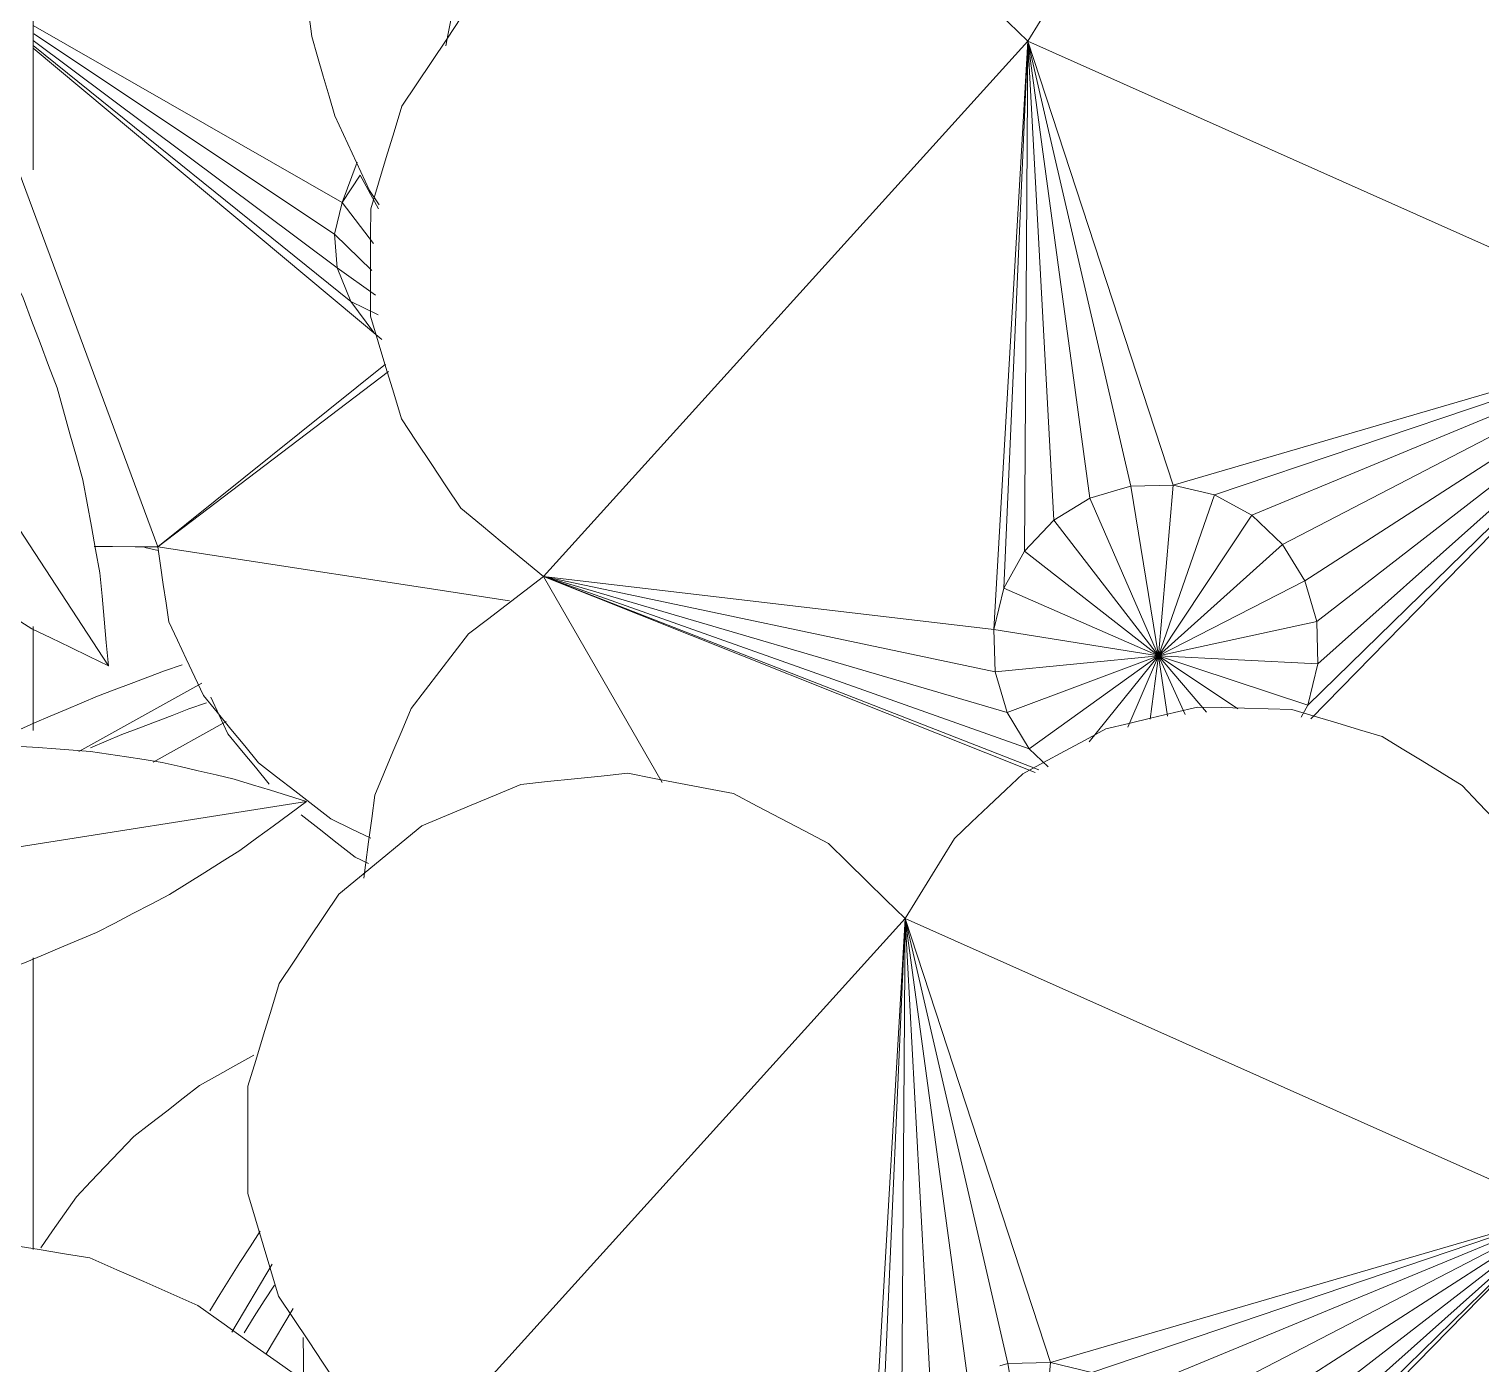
# Model space of a CAD drawing. Header units: metres. Extents: x -18.34 to -13.25, y -25.49 to -16.26.
# Drawn here: x -14.5902 to -14.5153, y -20.6144 to -20.5455 of the extents above; entities that cross this region are included whole.
import ezdxf

# ---------------------------------------------------------------- set-up
doc = ezdxf.new("R2010")
doc.units = ezdxf.units.M
for name, color, linetype, lineweight in [('Importações nas famílias', 7, 'Continuous', 5), ('Quadro estrutural', 7, 'Continuous', 5), ('Vegetação', 7, 'Continuous', 5)]:
    doc.layers.add(name, color=color, linetype=linetype, lineweight=lineweight)

# ---------------------------------------------------------------- blocks, each defined once
blk = doc.blocks.new('Tram - Tram-V1-Pavimento 02 - Executivo')
at = {"layer": 'Quadro estrutural'}
for p, q in [((2.953533, 0.05), (2.991474, 0.05)), ((3.015052, 0.05), (3.020426, 0.05)), ((3.032152, 0.05), (3.047219, 0.05))]:
    blk.add_line(p, q, dxfattribs=at)
blk = doc.blocks.new('Planta_pergolado_12200 - plantas pergolado_skp_Component_17-V3860-Pavimento 02 - Executivo')
at = {"layer": 'Importações nas famílias', "color": 9}
for p, q in [((0.373441, -0.167524), (0.401074, -0.192523)), ((0.401074, -0.192523), (0.370708, -0.190779)), ((0.372837, -0.191296), (0.401074, -0.192523)), ((0.374761, -0.192346), (0.401074, -0.192523)), ((0.401074, -0.192523), (0.376349, -0.19386)), ((0.401074, -0.192523), (0.377492, -0.195733)), ((0.378112, -0.197838), (0.401074, -0.192523)), ((0.378167, -0.200032), (0.401074, -0.192523)), ((0.385907, -0.226549), (0.401074, -0.192523)), ((0.378112, -0.197838), (0.369356, -0.199274)), ((0.377987, -0.197415), (0.378112, -0.197838)), ((0.378112, -0.197838), (0.378167, -0.200032)), ((0.369356, -0.199274), (0.378167, -0.200032)), ((0.378167, -0.200032), (0.377654, -0.202165)), ((0.378167, -0.200032), (0.385907, -0.226549)), ((0.385907, -0.226549), (0.377654, -0.202165)), ((0.385907, -0.226549), (0.376607, -0.204091)), ((0.385907, -0.226549), (0.364249, -0.205321)), ((0.385907, -0.226549), (0.375098, -0.205679)), ((0.385907, -0.226549), (0.373229, -0.206822)), ((0.385907, -0.226549), (0.366809, -0.206978)), ((0.385907, -0.226549), (0.368938, -0.207494)), ((0.385907, -0.226549), (0.371128, -0.207441))]:
    blk.add_line(p, q, dxfattribs=at)
at = {"layer": 'Importações nas famílias', "color": 9, "flags": 128}
for points in [[(0.381585, -0.160188), (0.382911, -0.159789), (0.384236, -0.159391), (0.385562, -0.158992), (0.386888, -0.158593)], [(0.386888, -0.158593), (0.388272, -0.158595), (0.389657, -0.158597), (0.391042, -0.158599), (0.392426, -0.158601)], [(0.392426, -0.158601), (0.393751, -0.159005), (0.395077, -0.159408), (0.396402, -0.159811), (0.397727, -0.160214)], [(0.376971, -0.163253), (0.378125, -0.162487), (0.379278, -0.161721), (0.380432, -0.160955), (0.381585, -0.160188)], [(0.397727, -0.160214), (0.39888, -0.160984), (0.400033, -0.161754), (0.401185, -0.162524), (0.402338, -0.163293)], [(0.402338, -0.163293), (0.403219, -0.164364), (0.404101, -0.165435), (0.404983, -0.166505), (0.405864, -0.167576)], [(0.405864, -0.167576), (0.406399, -0.168855), (0.406934, -0.170135), (0.407469, -0.171415), (0.408005, -0.172695)], [(0.408005, -0.172695), (0.408147, -0.174075), (0.40829, -0.175454), (0.408433, -0.176834), (0.408576, -0.178214)], [(0.408576, -0.178214), (0.408315, -0.179576), (0.408053, -0.180937), (0.407792, -0.182299), (0.407531, -0.183661)], [(0.407531, -0.183661), (0.406887, -0.184888), (0.406244, -0.186116), (0.4056, -0.187343), (0.404957, -0.188571)], [(0.404957, -0.188571), (0.403986, -0.189559), (0.403016, -0.190547), (0.402045, -0.191535), (0.401074, -0.192523)], [(0.401074, -0.192523), (0.402109, -0.193161), (0.403144, -0.193799), (0.404179, -0.194436), (0.405214, -0.195074)], [(0.405214, -0.195074), (0.406049, -0.195958), (0.406884, -0.196842), (0.407719, -0.197726), (0.408554, -0.19861)], [(0.408554, -0.19861), (0.409133, -0.199681), (0.409711, -0.200751), (0.41029, -0.201821), (0.410868, -0.202891)], [(0.410868, -0.202891), (0.411151, -0.204075), (0.411433, -0.205258), (0.411716, -0.206441), (0.411998, -0.207625)], [(0.411998, -0.207625), (0.411965, -0.208841), (0.411932, -0.210057), (0.411899, -0.211273), (0.411867, -0.212489)], [(0.411867, -0.212489), (0.411521, -0.213654), (0.411175, -0.21482), (0.410829, -0.215986), (0.410483, -0.217151)], [(0.410483, -0.217151), (0.409847, -0.218187), (0.409212, -0.219223), (0.408576, -0.220259), (0.407941, -0.221295)], [(0.407941, -0.221295), (0.407059, -0.222131), (0.406178, -0.222966), (0.405296, -0.223802), (0.404414, -0.224638)]]:
    blk.add_lwpolyline(points, dxfattribs=at)
blk = doc.blocks.new('Planta_pergolado_12200 - plantas pergolado_skp_Component_16-V3861-Pavimento 02 - Executivo')
blk.add_blockref('Planta_pergolado_12200 - plantas pergolado_skp_Component_17-V3860-Pavimento 02 - Executivo', (0, 0))
blk = doc.blocks.new('Planta_pergolado_12200 - plantas pergolado_skp_Component_17-V3867-Pavimento 02 - Executivo')
at = {"layer": 'Importações nas famílias', "color": 9}
for p, q in [((0.41873, -0.173862), (0.408094, -0.179988)), ((0.408617, -0.199238), (0.41873, -0.173862)), ((0.408755, -0.199428), (0.41873, -0.173862)), ((0.409838, -0.198932), (0.41873, -0.173862)), ((0.411707, -0.197789), (0.41873, -0.173862)), ((0.413808, -0.19717), (0.41873, -0.173862)), ((0.415998, -0.197117), (0.41873, -0.173862)), ((0.41873, -0.173862), (0.446364, -0.198861)), ((0.413808, -0.19717), (0.415998, -0.197117)), ((0.414646, -0.205612), (0.415998, -0.197117)), ((0.446364, -0.198861), (0.415998, -0.197117)), ((0.418127, -0.197633), (0.415998, -0.197117)), ((0.409838, -0.198932), (0.411707, -0.197789)), ((0.411707, -0.197789), (0.413808, -0.19717)), ((0.414646, -0.205612), (0.411707, -0.197789)), ((0.414646, -0.205612), (0.413808, -0.19717)), ((0.414646, -0.205612), (0.418127, -0.197633)), ((0.420051, -0.198684), (0.418127, -0.197633)), ((0.418127, -0.197633), (0.446364, -0.198861)), ((0.408913, -0.199906), (0.409838, -0.198932)), ((0.414646, -0.205612), (0.409838, -0.198932)), ((0.414646, -0.205612), (0.420051, -0.198684)), ((0.421639, -0.200198), (0.420051, -0.198684)), ((0.420051, -0.198684), (0.446364, -0.198861)), ((0.446364, -0.198861), (0.421639, -0.200198)), ((0.446364, -0.198861), (0.422782, -0.202071)), ((0.423402, -0.204176), (0.446364, -0.198861)), ((0.423457, -0.20637), (0.446364, -0.198861)), ((0.434835, -0.224724), (0.446364, -0.198861)), ((0.414646, -0.205612), (0.421639, -0.200198)), ((0.422782, -0.202071), (0.421639, -0.200198)), ((0.414646, -0.205612), (0.410199, -0.202028)), ((0.414646, -0.205612), (0.422782, -0.202071)), ((0.423277, -0.203753), (0.422782, -0.202071)), ((0.423277, -0.203753), (0.423402, -0.204176)), ((0.414646, -0.205612), (0.410964, -0.204029)), ((0.423402, -0.204176), (0.414646, -0.205612)), ((0.423402, -0.204176), (0.423457, -0.20637)), ((0.414646, -0.205612), (0.411379, -0.205183)), ((0.414646, -0.205612), (0.411518, -0.206076)), ((0.414646, -0.205612), (0.411613, -0.206987)), ((0.414646, -0.205612), (0.411727, -0.208087)), ((0.411896, -0.209704), (0.414646, -0.205612)), ((0.414646, -0.205612), (0.412099, -0.213316)), ((0.414228, -0.213832), (0.414646, -0.205612)), ((0.414646, -0.205612), (0.421897, -0.210429)), ((0.420388, -0.212017), (0.414646, -0.205612)), ((0.414646, -0.205612), (0.418519, -0.21316)), ((0.416418, -0.213779), (0.414646, -0.205612)), ((0.414646, -0.205612), (0.422944, -0.208502)), ((0.414646, -0.205612), (0.423457, -0.20637)), ((0.423457, -0.20637), (0.422944, -0.208502)), ((0.423457, -0.20637), (0.428389, -0.223266)), ((0.422944, -0.208502), (0.421897, -0.210429)), ((0.427915, -0.22319), (0.422944, -0.208502)), ((0.421897, -0.210429), (0.420388, -0.212017)), ((0.427129, -0.223063), (0.421897, -0.210429)), ((0.420388, -0.212017), (0.419267, -0.212702)), ((0.426109, -0.223065), (0.420388, -0.212017)), ((0.419267, -0.212702), (0.418519, -0.21316)), ((0.420966, -0.222859), (0.411389, -0.213472)), ((0.412099, -0.213316), (0.411469, -0.212971)), ((0.414228, -0.213832), (0.412099, -0.213316)), ((0.421359, -0.222805), (0.412099, -0.213316)), ((0.418519, -0.21316), (0.416418, -0.213779)), ((0.424787, -0.222912), (0.418519, -0.21316)), ((0.416418, -0.213779), (0.414228, -0.213832)), ((0.422243, -0.222833), (0.414228, -0.213832)), ((0.42345, -0.222871), (0.416418, -0.213779))]:
    blk.add_line(p, q, dxfattribs=at)
at = {"layer": 'Importações nas famílias', "color": 9, "flags": 128}
for points in [[(0.403157, -0.164581), (0.403828, -0.164671), (0.405032, -0.164832), (0.406236, -0.164993), (0.40744, -0.165154)], [(0.40744, -0.165154), (0.408561, -0.165622), (0.409683, -0.16609), (0.410804, -0.166558), (0.411926, -0.167025)], [(0.426875, -0.166526), (0.4282, -0.166127), (0.429526, -0.165728), (0.430852, -0.16533), (0.432177, -0.164931)], [(0.432177, -0.164931), (0.433562, -0.164933), (0.434947, -0.164935), (0.436331, -0.164937), (0.437716, -0.164939)], [(0.437716, -0.164939), (0.439041, -0.165343), (0.440367, -0.165746), (0.441692, -0.166149), (0.443017, -0.166552)], [(0.411926, -0.167025), (0.412889, -0.167768), (0.413851, -0.16851), (0.414814, -0.169253), (0.415777, -0.169995)], [(0.422261, -0.169591), (0.423414, -0.168825), (0.424568, -0.168059), (0.425721, -0.167292), (0.426875, -0.166526)], [(0.443017, -0.166552), (0.44417, -0.167322), (0.445322, -0.168092), (0.446475, -0.168862), (0.447628, -0.169631)], [(0.415777, -0.169995), (0.416515, -0.170962), (0.417254, -0.171928), (0.417992, -0.172895), (0.41873, -0.173862)], [(0.41873, -0.173862), (0.419613, -0.172794), (0.420496, -0.171726), (0.421378, -0.170658), (0.422261, -0.169591)], [(0.450246, -0.194909), (0.449276, -0.195897), (0.448305, -0.196885), (0.447335, -0.197873), (0.446364, -0.198861)], [(0.446364, -0.198861), (0.447399, -0.199499), (0.448434, -0.200137), (0.449469, -0.200774), (0.450504, -0.201412)]]:
    blk.add_lwpolyline(points, dxfattribs=at)
blk = doc.blocks.new('Planta_pergolado_12200 - plantas pergolado_skp_Component_16-V3868-Pavimento 02 - Executivo')
blk.add_blockref('Planta_pergolado_12200 - plantas pergolado_skp_Component_17-V3867-Pavimento 02 - Executivo', (0, 0))
blk = doc.blocks.new('Planta_pergolado_12200 - plantas pergolado_skp_-V3896-Pavimento 02 - Executivo')
for name in ['Planta_pergolado_12200 - plantas pergolado_skp_Component_16-V3861-Pavimento 02 - Executivo', 'Planta_pergolado_12200 - plantas pergolado_skp_Component_16-V3868-Pavimento 02 - Executivo']:
    blk.add_blockref(name, (0, 0))
blk = doc.blocks.new('Planta_pergolado_12200 - plantas pergolado_skp_Component_12-V866-Pavimento 02 - Executivo')
at = {"layer": 'Importações nas famílias', "color": 9}
for p, q in [((0.470005, 0.175976), (0.478399, 0.178082)), ((0.447912, 0.170435), (0.451912, 0.171438)), ((0.438668, 0.164881), (0.437922, 0.16538))]:
    blk.add_line(p, q, dxfattribs=at)
at = {"layer": 'Importações nas famílias', "color": 9, "flags": 128}
for points in [[(0.475341, 0.176852), (0.476105, 0.17716), (0.47687, 0.177467), (0.477635, 0.177774), (0.478399, 0.178082)], [(0.478399, 0.178082), (0.477894, 0.177146), (0.477388, 0.176211), (0.476882, 0.175275), (0.476377, 0.174339)], [(0.47205, 0.175641), (0.472873, 0.175944), (0.473695, 0.176247), (0.474518, 0.176549), (0.475341, 0.176852)], [(0.468564, 0.174462), (0.469436, 0.174757), (0.470307, 0.175052), (0.471179, 0.175346), (0.47205, 0.175641)], [(0.476377, 0.174339), (0.475733, 0.173489), (0.475089, 0.172638), (0.474445, 0.171787), (0.473801, 0.170936)], [(0.473801, 0.170936), (0.473035, 0.17019), (0.472268, 0.169444), (0.471501, 0.168698), (0.470734, 0.167952)], [(0.446122, 0.168815), (0.446762, 0.168939), (0.447712, 0.169122), (0.448662, 0.169305), (0.449612, 0.169489)], [(0.449612, 0.169489), (0.450575, 0.169697), (0.451225, 0.169838)], [(0.470734, 0.167952), (0.469862, 0.167329), (0.46899, 0.166705), (0.468119, 0.166081), (0.467247, 0.165457)], [(0.467247, 0.165457), (0.46629, 0.164971), (0.465334, 0.164484), (0.464377, 0.163997), (0.463421, 0.16351)], [(0.442514, 0.163089), (0.441553, 0.163537), (0.440591, 0.163985), (0.439629, 0.164433), (0.438668, 0.164881)], [(0.463421, 0.16351), (0.462402, 0.163172), (0.461384, 0.162833), (0.460365, 0.162495), (0.459346, 0.162157)], [(0.446603, 0.1619), (0.445581, 0.162197), (0.444559, 0.162494), (0.443536, 0.162791), (0.442514, 0.163089)], [(0.459346, 0.162157), (0.458289, 0.161974), (0.457233, 0.161792), (0.456176, 0.16161), (0.455119, 0.161428)], [(0.450838, 0.161342), (0.449779, 0.161481), (0.44872, 0.161621), (0.447662, 0.16176), (0.446603, 0.1619)], [(0.455119, 0.161428), (0.454049, 0.161406), (0.452978, 0.161385), (0.451908, 0.161363), (0.450838, 0.161342)]]:
    blk.add_lwpolyline(points, dxfattribs=at)
blk = doc.blocks.new('Planta_pergolado_12200 - plantas pergolado_skp_Component_16-V4016-Pavimento 02 - Executivo')
at = {"extrusion": (0, 0, -1), "zscale": -1, "rotation": 180}
blk.add_blockref('Planta_pergolado_12200 - plantas pergolado_skp_Component_12-V866-Pavimento 02 - Executivo', (0, 0), dxfattribs=at)
blk = doc.blocks.new('Planta_pergolado_12200 - plantas pergolado_skp_Component_17-V4039-Pavimento 02 - Executivo')
at = {"layer": 'Importações nas famílias', "color": 9, "flags": 128}
for points in [[(0.384408, -0.145215), (0.384198, -0.14652), (0.383988, -0.147824), (0.383778, -0.149129), (0.383568, -0.150434)], [(0.383568, -0.150434), (0.382952, -0.151829), (0.382336, -0.153223), (0.38172, -0.154618), (0.381104, -0.156013)], [(0.381104, -0.156013), (0.380135, -0.157378), (0.379166, -0.158743), (0.378196, -0.160108), (0.377227, -0.161474)], [(0.377227, -0.161474), (0.378339, -0.161465), (0.379452, -0.161455)]]:
    blk.add_lwpolyline(points, dxfattribs=at)
blk = doc.blocks.new('Planta_pergolado_12200 - plantas pergolado_skp_Component_16-V4040-Pavimento 02 - Executivo')
blk.add_blockref('Planta_pergolado_12200 - plantas pergolado_skp_Component_17-V4039-Pavimento 02 - Executivo', (0, 0))
blk = doc.blocks.new('Planta_pergolado_12200 - plantas pergolado_skp_-V4059-Pavimento 02 - Executivo')
blk.add_blockref('Planta_pergolado_12200 - plantas pergolado_skp_Component_16-V4040-Pavimento 02 - Executivo', (0, 0))
blk = doc.blocks.new('Planta_pergolado_12200 - plantas pergolado_skp_-V4060-Pavimento 02 - Executivo')
for name in ['Planta_pergolado_12200 - plantas pergolado_skp_-V4059-Pavimento 02 - Executivo', 'Planta_pergolado_12200 - plantas pergolado_skp_Component_16-V4016-Pavimento 02 - Executivo']:
    blk.add_blockref(name, (0, 0))
blk = doc.blocks.new('Planta_pergolado_12200 - plantas pergolado_skp_-V4061-Pavimento 02 - Executivo')
for name in ['Planta_pergolado_12200 - plantas pergolado_skp_-V3896-Pavimento 02 - Executivo', 'Planta_pergolado_12200 - plantas pergolado_skp_-V4060-Pavimento 02 - Executivo']:
    blk.add_blockref(name, (0, 0))
blk = doc.blocks.new('Planta_pergolado_12200 - plantas pergolado_skp_Component_12-V1034-Pavimento 02 - Executivo')
at = {"layer": 'Importações nas famílias', "color": 9}
blk.add_line((0.407123, 0.161624), (0.401402, 0.125268), dxfattribs=at)
at = {"layer": 'Importações nas famílias', "color": 9, "flags": 128}
for points in [[(0.404588, 0.158191), (0.405222, 0.159049), (0.405855, 0.159907), (0.406489, 0.160766), (0.407123, 0.161624)], [(0.407123, 0.161624), (0.407411, 0.160693), (0.4077, 0.159762), (0.407988, 0.158831), (0.408277, 0.1579)], [(0.402316, 0.154549), (0.402884, 0.155459), (0.403452, 0.15637), (0.40402, 0.15728), (0.404588, 0.158191)], [(0.408277, 0.1579), (0.408493, 0.156968), (0.408709, 0.156036), (0.408925, 0.155104), (0.409141, 0.154172)], [(0.400358, 0.150784), (0.400848, 0.151725), (0.401337, 0.152666), (0.401826, 0.153607), (0.402316, 0.154549)], [(0.409141, 0.154172), (0.409282, 0.15325), (0.409424, 0.152327), (0.409565, 0.151405), (0.409706, 0.150483)], [(0.398762, 0.146984), (0.399161, 0.147934), (0.39956, 0.148884), (0.399959, 0.149834), (0.400358, 0.150784)], [(0.409706, 0.150483), (0.409771, 0.14958), (0.409836, 0.148677), (0.409901, 0.147775), (0.409965, 0.146872)], [(0.397564, 0.143239), (0.397863, 0.144175), (0.398163, 0.145111), (0.398462, 0.146048), (0.398762, 0.146984)], [(0.409965, 0.146872), (0.409953, 0.145999), (0.409941, 0.145127), (0.409929, 0.144254), (0.409916, 0.143381)], [(0.396793, 0.139636), (0.396985, 0.140536), (0.397178, 0.141437), (0.397371, 0.142338), (0.397564, 0.143239)], [(0.409916, 0.143381), (0.409827, 0.142548), (0.409738, 0.141714), (0.409648, 0.140881), (0.409559, 0.140048)], [(0.396466, 0.13626), (0.396547, 0.137104), (0.396629, 0.137948), (0.396711, 0.138792), (0.396793, 0.139636)], [(0.409559, 0.140048), (0.409394, 0.139263), (0.409229, 0.138479), (0.409063, 0.137694), (0.408898, 0.13691)], [(0.408898, 0.13691), (0.408659, 0.136183), (0.408419, 0.135456), (0.40818, 0.134729), (0.40794, 0.134002)], [(0.396591, 0.133189), (0.39656, 0.133957), (0.396529, 0.134724), (0.396497, 0.135492), (0.396466, 0.13626)], [(0.40794, 0.134002), (0.407629, 0.13334), (0.407318, 0.132678), (0.407008, 0.132017), (0.406697, 0.131355)], [(0.397166, 0.130497), (0.397023, 0.13117), (0.396879, 0.131843), (0.396735, 0.132516), (0.396591, 0.133189)], [(0.406697, 0.131355), (0.406318, 0.130767), (0.405939, 0.130178), (0.40556, 0.12959), (0.405181, 0.129001)], [(0.397672, 0.129372), (0.397419, 0.129935), (0.397166, 0.130497)], [(0.405181, 0.129001), (0.404738, 0.128492), (0.404295, 0.127983), (0.403852, 0.127474), (0.403409, 0.126964)], [(0.3996, 0.12649), (0.399245, 0.126929), (0.398889, 0.127368), (0.398533, 0.127807), (0.398177, 0.128246)], [(0.403409, 0.126964), (0.402907, 0.12654), (0.402406, 0.126116), (0.401904, 0.125692), (0.401402, 0.125268)], [(0.401402, 0.125268), (0.400952, 0.125573), (0.400501, 0.125879), (0.400051, 0.126184), (0.3996, 0.12649)]]:
    blk.add_lwpolyline(points, dxfattribs=at)
blk = doc.blocks.new('Planta_pergolado_12200 - plantas pergolado_skp_Component_16-V4128-Pavimento 02 - Executivo')
at = {"extrusion": (0, 0, -1), "zscale": -1, "rotation": 180}
blk.add_blockref('Planta_pergolado_12200 - plantas pergolado_skp_Component_12-V1034-Pavimento 02 - Executivo', (0, 0), dxfattribs=at)
blk = doc.blocks.new('Planta_pergolado_12200 - plantas pergolado_skp_-V4144-Pavimento 02 - Executivo')
blk.add_blockref('Planta_pergolado_12200 - plantas pergolado_skp_Component_16-V4128-Pavimento 02 - Executivo', (0, 0))
blk = doc.blocks.new('Planta_pergolado_12200 - plantas pergolado_skp_Component_12-V1172-Pavimento 02 - Executivo')
at = {"layer": 'Importações nas famílias', "color": 9}
blk.add_line((0.379723, 0.157773), (0.383234, 0.159861), dxfattribs=at)
at = {"layer": 'Importações nas famílias', "color": 9, "flags": 128}
for points in [[(0.382506, 0.157666), (0.383319, 0.158188), (0.384132, 0.158711), (0.384945, 0.159234)], [(0.394032, 0.15891), (0.393508, 0.157974), (0.392984, 0.157038), (0.39246, 0.156103)], [(0.380824, 0.156639), (0.381665, 0.157152), (0.382506, 0.157666)], [(0.39246, 0.156103), (0.391801, 0.155255), (0.391143, 0.154407), (0.390485, 0.153559), (0.389827, 0.152711)], [(0.389827, 0.152711), (0.38905, 0.151971), (0.388273, 0.151231), (0.387497, 0.15049), (0.38672, 0.14975)], [(0.38672, 0.14975), (0.385843, 0.149135), (0.384966, 0.14852), (0.384089, 0.147905)]]:
    blk.add_lwpolyline(points, dxfattribs=at)
blk = doc.blocks.new('Planta_pergolado_12200 - plantas pergolado_skp_Component_12-V4194-Pavimento 02 - Executivo')
at = {"layer": 'Importações nas famílias', "color": 9}
for p, q in [((0.4097, -0.14988), (0.41323, -0.156216)), ((0.420073, -0.153973), (0.420236, -0.153287)), ((0.413869, -0.154297), (0.414179, -0.155202))]:
    blk.add_line(p, q, dxfattribs=at)
at = {"layer": 'Importações nas famílias', "color": 9, "flags": 128}
for points in [[(0.409778, -0.144579), (0.410123, -0.145316), (0.410477, -0.146071), (0.410831, -0.146826), (0.411184, -0.147581)], [(0.411184, -0.147581), (0.411527, -0.148396), (0.41187, -0.14921), (0.412213, -0.150025), (0.412556, -0.150839)], [(0.412556, -0.150839), (0.412884, -0.151703), (0.413213, -0.152568), (0.413541, -0.153433), (0.413869, -0.154297)]]:
    blk.add_lwpolyline(points, dxfattribs=at)
blk = doc.blocks.new('Planta_pergolado_12200 - plantas pergolado_skp_Component_17-V4195-Pavimento 02 - Executivo')
at = {"layer": 'Importações nas famílias', "color": 9}
for p, q in [((0.440513, -0.146444), (0.420267, -0.153944)), ((0.430977, -0.165516), (0.446006, -0.147518)), ((0.432939, -0.163909), (0.44614, -0.147518)), ((0.434669, -0.163213), (0.4464, -0.147518)), ((0.436408, -0.163063), (0.446746, -0.147548)), ((0.438039, -0.163469), (0.447184, -0.147518)), ((0.451694, -0.147518), (0.457881, -0.161955)), ((0.416393, -0.154524), (0.417361, -0.154379)), ((0.420267, -0.153944), (0.417473, -0.172107)), ((0.429323, -0.165864), (0.420267, -0.153944)), ((0.420267, -0.153944), (0.429694, -0.165704)), ((0.432939, -0.163909), (0.434669, -0.163213)), ((0.43326, -0.165182), (0.434669, -0.163213)), ((0.434532, -0.164996), (0.436408, -0.163063)), ((0.434669, -0.163213), (0.436408, -0.163063)), ((0.436408, -0.163063), (0.438039, -0.163469)), ((0.431337, -0.165104), (0.432939, -0.163909)), ((0.432236, -0.165332), (0.432939, -0.163909)), ((0.435928, -0.165082), (0.438039, -0.163469)), ((0.440127, -0.164246), (0.438039, -0.163469)), ((0.439449, -0.164404), (0.438039, -0.163469)), ((0.437719, -0.16535), (0.439449, -0.164404)), ((0.46991, -0.165463), (0.469056, -0.166495)), ((0.449553, -0.172041), (0.452247, -0.172145)), ((0.450283, -0.173253), (0.452551, -0.17312)), ((0.453459, -0.184592), (0.456395, -0.180642))]:
    blk.add_line(p, q, dxfattribs=at)
at = {"layer": 'Importações nas famílias', "color": 9, "flags": 128}
for points in [[(0.473031, -0.147518), (0.473326, -0.148627), (0.473645, -0.149828)], [(0.473645, -0.149828), (0.473645, -0.151156), (0.473644, -0.152484), (0.473644, -0.153812), (0.473643, -0.15514)], [(0.420267, -0.153944), (0.420272, -0.152778), (0.420278, -0.151613), (0.420282, -0.150663)], [(0.417361, -0.154379), (0.41833, -0.154234), (0.419298, -0.154089), (0.420267, -0.153944)], [(0.412592, -0.1563), (0.413542, -0.155856), (0.414492, -0.155412), (0.415443, -0.154968), (0.416393, -0.154524)], [(0.473643, -0.15514), (0.473323, -0.156481), (0.473002, -0.157822), (0.472682, -0.159163), (0.472361, -0.160504)], [(0.409125, -0.159152), (0.409992, -0.158439), (0.410859, -0.157726), (0.411725, -0.157013), (0.412592, -0.1563)], [(0.406227, -0.162885), (0.406951, -0.161951), (0.407676, -0.161018), (0.4084, -0.160085), (0.409125, -0.159152)], [(0.472361, -0.160504), (0.471748, -0.161744), (0.471135, -0.162983), (0.470522, -0.164223), (0.46991, -0.165463)], [(0.405221, -0.164942), (0.405694, -0.163974), (0.406227, -0.162885)]]:
    blk.add_lwpolyline(points, dxfattribs=at)
blk = doc.blocks.new('Planta_pergolado_12200 - plantas pergolado_skp_Component_16-V4196-Pavimento 02 - Executivo')
for name in ['Planta_pergolado_12200 - plantas pergolado_skp_Component_12-V4194-Pavimento 02 - Executivo', 'Planta_pergolado_12200 - plantas pergolado_skp_Component_17-V4195-Pavimento 02 - Executivo']:
    blk.add_blockref(name, (0, 0))
at = {"extrusion": (0, 0, -1), "zscale": -1.000000000000001, "rotation": 180}
blk.add_blockref('Planta_pergolado_12200 - plantas pergolado_skp_Component_12-V1172-Pavimento 02 - Executivo', (0, 0), dxfattribs=at)
blk = doc.blocks.new('Planta_pergolado_12200 - plantas pergolado_skp_Component_12-V1206-Pavimento 02 - Executivo')
at = {"layer": 'Importações nas famílias', "color": 9}
for p, q in [((0.378601, 0.159538), (0.380949, 0.160935)), ((0.379692, 0.158412), (0.380533, 0.158925))]:
    blk.add_line(p, q, dxfattribs=at)
at = {"layer": 'Importações nas famílias', "color": 9, "flags": 128}
blk.add_lwpolyline([(0.380533, 0.158925), (0.381346, 0.159448), (0.382159, 0.159971)], dxfattribs=at)
blk = doc.blocks.new('Planta_pergolado_12200 - plantas pergolado_skp_Component_12-V1207-Pavimento 02 - Executivo')
at = {"layer": 'Importações nas famílias', "color": 9}
for p, q in [((0.409158, 0.153707), (0.411257, 0.157476)), ((0.411896, 0.155557), (0.412206, 0.156462))]:
    blk.add_line(p, q, dxfattribs=at)
at = {"layer": 'Importações nas famílias', "color": 9, "flags": 128}
for points in [[(0.410583, 0.152099), (0.410912, 0.152963), (0.41124, 0.153828), (0.411568, 0.154692), (0.411896, 0.155557)], [(0.409897, 0.15047), (0.41024, 0.151284), (0.410583, 0.152099)]]:
    blk.add_lwpolyline(points, dxfattribs=at)
blk = doc.blocks.new('Planta_pergolado_12200 - plantas pergolado_skp_Component_17-V4213-Pavimento 02 - Executivo')
at = {"layer": 'Importações nas famílias', "color": 9}
blk.add_line((0.403919, -0.16483), (0.404254, -0.164144), dxfattribs=at)
at = {"layer": 'Importações nas famílias', "color": 9, "flags": 128}
for points in [[(0.41062, -0.15756), (0.41157, -0.157115), (0.4125, -0.156681)], [(0.408019, -0.159698), (0.408886, -0.158985), (0.409753, -0.158272), (0.41062, -0.15756)], [(0.404254, -0.164144), (0.404978, -0.163211), (0.405703, -0.162278), (0.406428, -0.161344)]]:
    blk.add_lwpolyline(points, dxfattribs=at)
blk = doc.blocks.new('Planta_pergolado_12200 - plantas pergolado_skp_Component_16-V4214-Pavimento 02 - Executivo')
at = {"extrusion": (0, 0, -1), "zscale": -1.000000000000001, "rotation": 180}
for name in ['Planta_pergolado_12200 - plantas pergolado_skp_Component_12-V1207-Pavimento 02 - Executivo', 'Planta_pergolado_12200 - plantas pergolado_skp_Component_12-V1206-Pavimento 02 - Executivo']:
    blk.add_blockref(name, (0, 0), dxfattribs=at)
blk.add_blockref('Planta_pergolado_12200 - plantas pergolado_skp_Component_17-V4213-Pavimento 02 - Executivo', (0, 0))
blk = doc.blocks.new('Planta_pergolado_12200 - plantas pergolado_skp_-V4247-Pavimento 02 - Executivo')
for name in ['Planta_pergolado_12200 - plantas pergolado_skp_Component_16-V4196-Pavimento 02 - Executivo', 'Planta_pergolado_12200 - plantas pergolado_skp_Component_16-V4214-Pavimento 02 - Executivo']:
    blk.add_blockref(name, (0, 0))
blk = doc.blocks.new('Planta_pergolado_12200 - plantas pergolado_skp_Component_12-V1365-Pavimento 02 - Executivo')
at = {"layer": 'Importações nas famílias', "color": 9}
blk.add_line((0.414131, 0.151398), (0.460888, 0.12082), dxfattribs=at)
at = {"layer": 'Importações nas famílias', "color": 9, "flags": 128}
for points in [[(0.416038, 0.147445), (0.415561, 0.148434), (0.415085, 0.149422), (0.414608, 0.15041), (0.414131, 0.151398)], [(0.414131, 0.151398), (0.415329, 0.151289), (0.416528, 0.15118), (0.417726, 0.151071), (0.418924, 0.150963)], [(0.418924, 0.150963), (0.420123, 0.150741), (0.421322, 0.150519), (0.422521, 0.150298), (0.42372, 0.150076)], [(0.42372, 0.150076), (0.424907, 0.149744), (0.426094, 0.149412), (0.42728, 0.14908), (0.428467, 0.148748)], [(0.428467, 0.148748), (0.429628, 0.14831), (0.430789, 0.147871), (0.431951, 0.147433), (0.433112, 0.146994)], [(0.418583, 0.143474), (0.417947, 0.144467), (0.417311, 0.14546), (0.416674, 0.146453), (0.416038, 0.147445)], [(0.433112, 0.146994), (0.434234, 0.146454), (0.435357, 0.145913), (0.43648, 0.145373), (0.437602, 0.144833)], [(0.437602, 0.144833), (0.438674, 0.144197), (0.439746, 0.143561), (0.440818, 0.142925), (0.441889, 0.142289)], [(0.421708, 0.139579), (0.420927, 0.140553), (0.420146, 0.141527), (0.419365, 0.1425), (0.418583, 0.143474)], [(0.441889, 0.142289), (0.442898, 0.141564), (0.443907, 0.140839), (0.444916, 0.140115), (0.445925, 0.13939)], [(0.425338, 0.135849), (0.424431, 0.136782), (0.423523, 0.137714), (0.422616, 0.138646), (0.421708, 0.139579)], [(0.445925, 0.13939), (0.44686, 0.138585), (0.447795, 0.137779), (0.44873, 0.136974), (0.449665, 0.136169)], [(0.429389, 0.132374), (0.428377, 0.133243), (0.427364, 0.134112), (0.426351, 0.134981), (0.425338, 0.135849)], [(0.449665, 0.136169), (0.450515, 0.135292), (0.451365, 0.134415), (0.452216, 0.133538), (0.453066, 0.132661)], [(0.433766, 0.129235), (0.432672, 0.130019), (0.431577, 0.130804), (0.430483, 0.131589), (0.429389, 0.132374)], [(0.453066, 0.132661), (0.453823, 0.131722), (0.454579, 0.130783), (0.455336, 0.129844), (0.456092, 0.128905)], [(0.438365, 0.126504), (0.437215, 0.127187), (0.436065, 0.127869), (0.434916, 0.128552), (0.433766, 0.129235)], [(0.456092, 0.128905), (0.456747, 0.127915), (0.457401, 0.126924), (0.458055, 0.125934), (0.458709, 0.124944)], [(0.443079, 0.124247), (0.441901, 0.124811), (0.440722, 0.125376), (0.439544, 0.12594), (0.438365, 0.126504)], [(0.458709, 0.124944), (0.459254, 0.123913), (0.459799, 0.122882), (0.460343, 0.121851), (0.460888, 0.12082)], [(0.447798, 0.122516), (0.446618, 0.122949), (0.445439, 0.123382), (0.444259, 0.123814), (0.443079, 0.124247)], [(0.45241, 0.121352), (0.451257, 0.121643), (0.450104, 0.121934), (0.448951, 0.122225), (0.447798, 0.122516)], [(0.456808, 0.120782), (0.455709, 0.120925), (0.454609, 0.121067), (0.45351, 0.12121), (0.45241, 0.121352)], [(0.460888, 0.12082), (0.459868, 0.120811), (0.458848, 0.120801), (0.457828, 0.120792), (0.456808, 0.120782)]]:
    blk.add_lwpolyline(points, dxfattribs=at)
blk = doc.blocks.new('Planta_pergolado_12200 - plantas pergolado_skp_Component_16-V4290-Pavimento 02 - Executivo')
at = {"extrusion": (0, 0, -1), "zscale": -0.9999999999999999, "rotation": 180}
blk.add_blockref('Planta_pergolado_12200 - plantas pergolado_skp_Component_12-V1365-Pavimento 02 - Executivo', (0, 0), dxfattribs=at)
blk = doc.blocks.new('Planta_pergolado_12200 - plantas pergolado_skp_-V4291-Pavimento 02 - Executivo')
blk.add_blockref('Planta_pergolado_12200 - plantas pergolado_skp_Component_16-V4290-Pavimento 02 - Executivo', (0, 0))
blk = doc.blocks.new('Planta_pergolado_12200 - plantas pergolado_skp_-V4292-Pavimento 02 - Executivo')
blk.add_blockref('Planta_pergolado_12200 - plantas pergolado_skp_-V4291-Pavimento 02 - Executivo', (0, 0))
blk = doc.blocks.new('Planta_pergolado_12200 - plantas pergolado_skp_-V4293-Pavimento 02 - Executivo')
for name in ['Planta_pergolado_12200 - plantas pergolado_skp_-V4292-Pavimento 02 - Executivo', 'Planta_pergolado_12200 - plantas pergolado_skp_-V4247-Pavimento 02 - Executivo', 'Planta_pergolado_12200 - plantas pergolado_skp_-V4144-Pavimento 02 - Executivo']:
    blk.add_blockref(name, (0, 0))
blk = doc.blocks.new('Planta_pergolado_12200 - Planta_pergolado_12200-V4294-Pavimento 02 - Executivo')
for name in ['Planta_pergolado_12200 - plantas pergolado_skp_-V4293-Pavimento 02 - Executivo', 'Planta_pergolado_12200 - plantas pergolado_skp_-V4061-Pavimento 02 - Executivo']:
    blk.add_blockref(name, (0, 0))

msp = doc.modelspace()

# ---------------------------------------------------------------- block references
at = {"layer": 'Quadro estrutural', "rotation": 270}
msp.add_blockref('Tram - Tram-V1-Pavimento 02 - Executivo', (-14.64, -17.561243), dxfattribs=at)
at = {"layer": 'Vegetação', "color": 9, "rotation": 89.99999999999997}
msp.add_blockref('Planta_pergolado_12200 - Planta_pergolado_12200-V4294-Pavimento 02 - Executivo', (-14.737518, -20.992449), dxfattribs=at)

doc.saveas('drawing.dxf')
